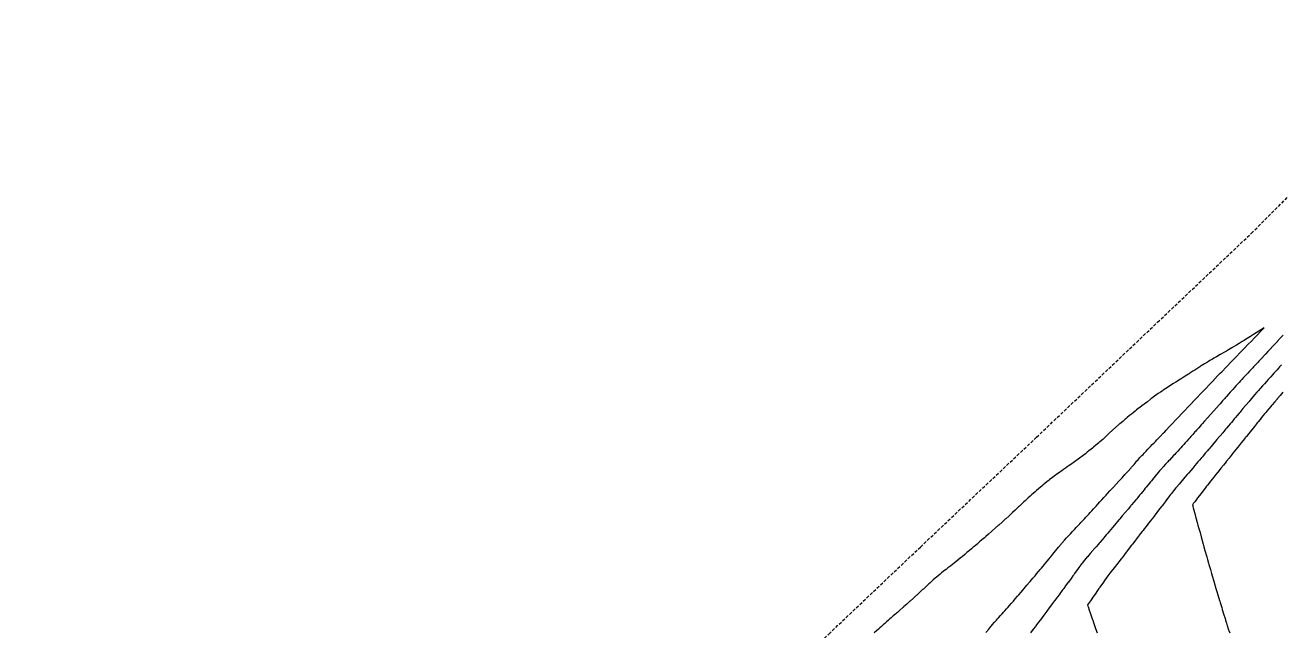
# Model space of a CAD drawing. Extents: x 6012137 to 6013842, y 2108997 to 2110704.
# Drawn here: x 6012976.9 to 6013175.3, y 2110028.9 to 2110124.6 of the extents above; entities that cross this region are included whole.
import ezdxf

# ---------------------------------------------------------------- set-up
doc = ezdxf.new("R2010")
doc.units = 0
doc.linetypes.add('HIDDENX2', pattern=[0.75, 0.5, -0.25])
doc.layers.get('0').update_dxf_attribs({"linetype": 'CONTINUOUS'})

msp = doc.modelspace()

# ---------------------------------------------------------------- linework, layer by layer
at = {"color": 6, "linetype": 'CONTINUOUS', "flags": 128}
for points in [[(6013172.42, 2110076.55), (6013172.66, 2110076.79), (6013172.62, 2110076.76), (6013170.93, 2110075.7), (6013170.48, 2110075.41), (6013169.68, 2110074.91), (6013169.49, 2110074.8), (6013169.18, 2110074.61), (6013168.68, 2110074.3), (6013168.25, 2110074.04), (6013167.68, 2110073.7), (6013167.62, 2110073.67), (6013167.52, 2110073.61), (6013166.99, 2110073.3), (6013166.68, 2110073.11), (6013166.36, 2110072.93), (6013165.79, 2110072.61), (6013165.72, 2110072.56), (6013165.68, 2110072.54), (6013165.09, 2110072.2), (6013164.68, 2110071.97), (6013164.45, 2110071.84), (6013164.06, 2110071.61), (6013163.82, 2110071.46), (6013163.68, 2110071.37), (6013163.2, 2110071.08), (6013162.68, 2110070.75), (6013162.59, 2110070.7), (6013162.46, 2110070.61), (6013161.99, 2110070.3), (6013161.68, 2110070.1), (6013161.38, 2110069.91), (6013160.91, 2110069.61), (6013160.77, 2110069.52), (6013160.68, 2110069.46), (6013160.16, 2110069.13), (6013159.68, 2110068.83), (6013159.54, 2110068.74), (6013159.32, 2110068.61), (6013158.93, 2110068.36), (6013158.68, 2110068.21), (6013158.31, 2110067.97), (6013157.72, 2110067.61), (6013157.7, 2110067.59), (6013157.68, 2110067.58), (6013157.1, 2110067.19), (6013156.68, 2110066.92), (6013156.5, 2110066.79), (6013156.24, 2110066.61), (6013155.91, 2110066.38), (6013155.68, 2110066.22), (6013155.33, 2110065.96), (6013154.84, 2110065.61), (6013154.75, 2110065.54), (6013154.68, 2110065.49), (6013154.18, 2110065.11), (6013153.68, 2110064.74), (6013153.61, 2110064.68), (6013153.51, 2110064.61), (6013153.05, 2110064.24), (6013152.68, 2110063.96), (6013152.49, 2110063.8), (6013152.24, 2110063.61), (6013151.93, 2110063.36), (6013151.68, 2110063.16), (6013151.38, 2110062.91), (6013151.01, 2110062.61), (6013150.83, 2110062.46), (6013150.68, 2110062.33), (6013150.29, 2110062), (6013149.83, 2110061.61), (6013149.75, 2110061.54), (6013149.68, 2110061.48), (6013148.69, 2110060.61), (6013148.68, 2110060.6), (6013148.16, 2110060.12), (6013147.68, 2110059.67), (6013147.65, 2110059.64), (6013147.61, 2110059.61), (6013147.12, 2110059.16), (6013146.68, 2110058.78), (6013146.59, 2110058.7), (6013146.49, 2110058.61), (6013146.05, 2110058.24), (6013145.68, 2110057.93), (6013145.51, 2110057.78), (6013145.3, 2110057.61), (6013144.95, 2110057.33), (6013144.68, 2110057.12), (6013144.39, 2110056.89), (6013144.03, 2110056.61), (6013143.83, 2110056.46), (6013143.68, 2110056.35), (6013143.25, 2110056.03), (6013142.68, 2110055.62), (6013142.67, 2110055.61), (6013142.66, 2110055.61), (6013142.09, 2110055.2), (6013141.68, 2110054.91), (6013141.5, 2110054.79), (6013141.25, 2110054.61), (6013140.92, 2110054.37), (6013140.68, 2110054.21), (6013140.33, 2110053.96), (6013139.83, 2110053.61), (6013139.74, 2110053.54), (6013139.68, 2110053.5), (6013139.17, 2110053.12), (6013138.68, 2110052.74), (6013138.61, 2110052.68), (6013138.51, 2110052.61), (6013138.05, 2110052.23), (6013137.68, 2110051.93), (6013137.5, 2110051.78), (6013137.3, 2110051.61), (6013136.96, 2110051.32), (6013136.68, 2110051.08), (6013136.43, 2110050.86), (6013136.15, 2110050.61), (6013135.9, 2110050.39), (6013135.68, 2110050.19), (6013135.37, 2110049.91), (6013135.04, 2110049.61), (6013134.85, 2110049.44), (6013134.68, 2110049.28), (6013134.33, 2110048.95), (6013133.97, 2110048.61), (6013133.82, 2110048.47), (6013133.68, 2110048.33), (6013133.31, 2110047.98), (6013132.9, 2110047.61), (6013132.79, 2110047.5), (6013132.68, 2110047.4), (6013132.27, 2110047.02), (6013131.81, 2110046.61), (6013131.74, 2110046.54), (6013131.68, 2110046.49), (6013131.22, 2110046.07), (6013130.7, 2110045.61), (6013130.69, 2110045.6), (6013130.68, 2110045.59), (6013130.16, 2110045.13), (6013129.68, 2110044.71), (6013129.63, 2110044.66), (6013129.57, 2110044.61), (6013129.09, 2110044.19), (6013128.68, 2110043.83), (6013128.56, 2110043.73), (6013128.43, 2110043.61), (6013128.03, 2110043.26), (6013127.68, 2110042.96), (6013127.49, 2110042.8), (6013127.27, 2110042.61), (6013126.95, 2110042.34), (6013126.68, 2110042.11), (6013126.41, 2110041.88), (6013126.1, 2110041.61), (6013125.87, 2110041.42), (6013125.68, 2110041.26), (6013125.33, 2110040.96), (6013124.9, 2110040.61), (6013124.78, 2110040.51), (6013124.68, 2110040.42), (6013124.23, 2110040.06), (6013123.68, 2110039.62), (6013123.68, 2110039.61), (6013123.67, 2110039.61), (6013123.11, 2110039.17), (6013122.68, 2110038.85), (6013122.54, 2110038.74), (6013122.37, 2110038.61), (6013121.98, 2110038.31), (6013121.68, 2110038.07), (6013121.43, 2110037.86), (6013121.13, 2110037.61), (6013120.88, 2110037.4), (6013120.68, 2110037.23), (6013120.35, 2110036.94), (6013119.98, 2110036.61), (6013119.82, 2110036.46), (6013119.68, 2110036.33), (6013119.3, 2110035.98), (6013118.9, 2110035.61), (6013118.79, 2110035.5), (6013118.68, 2110035.41), (6013118.26, 2110035.02), (6013117.8, 2110034.61), (6013117.74, 2110034.55), (6013117.68, 2110034.5), (6013117.21, 2110034.07), (6013116.69, 2110033.61), (6013116.69, 2110033.6), (6013116.68, 2110033.6), (6013116.16, 2110033.13), (6013115.68, 2110032.71), (6013115.63, 2110032.66), (6013115.57, 2110032.61), (6013115.1, 2110032.19), (6013114.68, 2110031.82), (6013114.57, 2110031.72), (6013114.44, 2110031.61), (6013114.04, 2110031.25), (6013113.68, 2110030.94), (6013113.51, 2110030.78), (6013113.31, 2110030.61), (6013112.97, 2110030.31), (6013112.68, 2110030.06), (6013112.44, 2110029.84), (6013112.17, 2110029.61), (6013111.91, 2110029.38), (6013111.68, 2110029.18), (6013111.38, 2110028.91), (6013111.03, 2110028.61)], [(6013128.68, 2110028.63), (6013129.11, 2110029.18), (6013129.46, 2110029.61), (6013129.56, 2110029.72), (6013129.68, 2110029.86), (6013130.03, 2110030.26), (6013130.34, 2110030.61), (6013130.5, 2110030.79), (6013130.68, 2110030.98), (6013130.98, 2110031.31), (6013131.25, 2110031.61), (6013131.45, 2110031.83), (6013131.68, 2110032.09), (6013131.92, 2110032.36), (6013132.13, 2110032.61), (6013132.39, 2110032.9), (6013132.68, 2110033.23), (6013132.86, 2110033.43), (6013133.01, 2110033.61), (6013133.32, 2110033.97), (6013133.68, 2110034.38), (6013133.78, 2110034.5), (6013133.87, 2110034.61), (6013134.24, 2110035.04), (6013134.68, 2110035.55), (6013134.71, 2110035.58), (6013134.73, 2110035.61), (6013135.16, 2110036.12), (6013135.58, 2110036.61), (6013135.63, 2110036.66), (6013135.68, 2110036.72), (6013136.08, 2110037.2), (6013136.43, 2110037.61), (6013136.54, 2110037.74), (6013136.68, 2110037.9), (6013137, 2110038.28), (6013137.27, 2110038.61), (6013137.46, 2110038.83), (6013137.68, 2110039.09), (6013137.92, 2110039.37), (6013138.11, 2110039.61), (6013138.37, 2110039.92), (6013138.68, 2110040.29), (6013138.82, 2110040.47), (6013138.93, 2110040.61), (6013139.27, 2110041.02), (6013139.68, 2110041.54), (6013139.71, 2110041.58), (6013139.73, 2110041.61), (6013140.15, 2110042.14), (6013140.54, 2110042.61), (6013140.6, 2110042.68), (6013140.68, 2110042.77), (6013141.07, 2110043.21), (6013141.43, 2110043.61), (6013141.55, 2110043.74), (6013141.68, 2110043.87), (6013142.04, 2110044.25), (6013142.37, 2110044.61), (6013142.52, 2110044.77), (6013142.68, 2110044.94), (6013143, 2110045.28), (6013143.31, 2110045.61), (6013143.49, 2110045.8), (6013143.68, 2110046.01), (6013143.97, 2110046.32), (6013144.23, 2110046.61), (6013144.45, 2110046.84), (6013144.68, 2110047.09), (6013144.93, 2110047.36), (6013145.15, 2110047.61), (6013145.41, 2110047.88), (6013145.68, 2110048.18), (6013145.88, 2110048.4), (6013146.07, 2110048.61), (6013146.36, 2110048.92), (6013146.68, 2110049.27), (6013146.84, 2110049.45), (6013146.99, 2110049.61), (6013147.32, 2110049.97), (6013147.68, 2110050.36), (6013147.8, 2110050.49), (6013147.9, 2110050.61), (6013148.27, 2110051.01), (6013148.68, 2110051.46), (6013148.82, 2110051.61), (6013149.68, 2110052.55), (6013149.71, 2110052.58), (6013149.73, 2110052.61), (6013150.18, 2110053.1), (6013150.64, 2110053.61), (6013150.66, 2110053.62), (6013150.68, 2110053.65), (6013151.14, 2110054.15), (6013151.55, 2110054.61), (6013151.61, 2110054.68), (6013151.68, 2110054.75), (6013152.08, 2110055.21), (6013152.43, 2110055.61), (6013152.54, 2110055.74), (6013152.68, 2110055.89), (6013153.01, 2110056.27), (6013153.32, 2110056.61), (6013153.5, 2110056.79), (6013153.68, 2110056.98), (6013153.99, 2110057.3), (6013154.28, 2110057.61), (6013154.48, 2110057.81), (6013154.68, 2110058.02), (6013154.96, 2110058.32), (6013155.24, 2110058.61), (6013155.45, 2110058.83), (6013155.68, 2110059.07), (6013155.94, 2110059.35), (6013156.19, 2110059.61), (6013156.68, 2110060.12), (6013156.92, 2110060.37), (6013157.14, 2110060.61), (6013157.68, 2110061.18), (6013157.89, 2110061.4), (6013158.09, 2110061.61), (6013158.68, 2110062.23), (6013158.86, 2110062.42), (6013159.04, 2110062.61), (6013159.68, 2110063.28), (6013159.84, 2110063.45), (6013159.99, 2110063.61), (6013160.68, 2110064.34), (6013160.81, 2110064.48), (6013160.94, 2110064.61), (6013161.68, 2110065.39), (6013161.79, 2110065.5), (6013161.89, 2110065.61), (6013162.68, 2110066.43), (6013162.76, 2110066.52), (6013162.84, 2110066.61), (6013163.68, 2110067.48), (6013163.74, 2110067.55), (6013163.8, 2110067.61), (6013164.68, 2110068.53), (6013164.72, 2110068.57), (6013164.75, 2110068.61), (6013165.39, 2110069.28), (6013165.68, 2110069.6), (6013165.68, 2110069.6), (6013165.69, 2110069.61), (6013165.92, 2110069.84), (6013166.62, 2110070.57), (6013167.46, 2110071.44), (6013168.21, 2110072.21), (6013168.89, 2110072.91), (6013169.51, 2110073.55), (6013170.08, 2110074.14), (6013170.61, 2110074.68), (6013171.1, 2110075.19), (6013171.56, 2110075.67), (6013172, 2110076.12), (6013172.42, 2110076.55)], [(6013175.63, 2110075.61), (6013175.17, 2110075.12), (6013174.7, 2110074.61), (6013174.69, 2110074.6), (6013174.68, 2110074.59), (6013174.2, 2110074.08), (6013173.76, 2110073.61), (6013173.72, 2110073.56), (6013173.68, 2110073.52), (6013173.24, 2110073.05), (6013172.83, 2110072.61), (6013172.76, 2110072.53), (6013172.68, 2110072.45), (6013172.27, 2110072.01), (6013171.9, 2110071.61), (6013171.79, 2110071.49), (6013171.68, 2110071.37), (6013171.31, 2110070.98), (6013170.96, 2110070.61), (6013170.83, 2110070.46), (6013170.68, 2110070.3), (6013170.34, 2110069.94), (6013170.03, 2110069.61), (6013169.86, 2110069.43), (6013169.68, 2110069.23), (6013169.38, 2110068.91), (6013169.09, 2110068.61), (6013168.89, 2110068.4), (6013168.68, 2110068.16), (6013168.41, 2110067.87), (6013168.17, 2110067.61), (6013167.94, 2110067.35), (6013167.68, 2110067.05), (6013167.47, 2110066.82), (6013167.28, 2110066.61), (6013167, 2110066.28), (6013166.68, 2110065.91), (6013166.54, 2110065.75), (6013166.41, 2110065.61), (6013166.07, 2110065.22), (6013165.68, 2110064.78), (6013165.6, 2110064.69), (6013165.52, 2110064.61), (6013165.12, 2110064.16), (6013164.68, 2110063.66), (6013164.65, 2110063.63), (6013164.63, 2110063.61), (6013164.18, 2110063.11), (6013163.73, 2110062.61), (6013163.71, 2110062.58), (6013163.68, 2110062.55), (6013163.23, 2110062.05), (6013162.83, 2110061.61), (6013162.76, 2110061.53), (6013162.68, 2110061.43), (6013162.29, 2110061), (6013161.94, 2110060.61), (6013161.82, 2110060.47), (6013161.68, 2110060.32), (6013161.34, 2110059.94), (6013161.04, 2110059.61), (6013160.87, 2110059.42), (6013160.68, 2110059.21), (6013160.4, 2110058.89), (6013160.14, 2110058.61), (6013159.92, 2110058.36), (6013159.68, 2110058.09), (6013159.45, 2110057.84), (6013159.24, 2110057.61), (6013158.97, 2110057.31), (6013158.68, 2110056.99), (6013158.5, 2110056.79), (6013158.33, 2110056.61), (6013158.02, 2110056.26), (6013157.68, 2110055.89), (6013157.54, 2110055.74), (6013157.42, 2110055.61), (6013157.06, 2110055.22), (6013156.68, 2110054.8), (6013156.59, 2110054.7), (6013156.51, 2110054.61), (6013156.12, 2110054.17), (6013155.68, 2110053.65), (6013155.66, 2110053.63), (6013155.64, 2110053.61), (6013155.21, 2110053.08), (6013154.82, 2110052.61), (6013154.76, 2110052.53), (6013154.68, 2110052.43), (6013154.31, 2110051.98), (6013154.01, 2110051.61), (6013153.86, 2110051.42), (6013153.68, 2110051.2), (6013153.41, 2110050.88), (6013153.19, 2110050.61), (6013152.96, 2110050.33), (6013152.68, 2110049.99), (6013152.5, 2110049.78), (6013152.35, 2110049.61), (6013152.05, 2110049.24), (6013151.68, 2110048.8), (6013151.59, 2110048.69), (6013151.52, 2110048.61), (6013151.14, 2110048.15), (6013150.68, 2110047.61), (6013150.68, 2110047.61), (6013150.68, 2110047.61), (6013150.22, 2110047.06), (6013149.84, 2110046.61), (6013149.77, 2110046.52), (6013149.68, 2110046.42), (6013148.99, 2110045.61), (6013148.68, 2110045.23), (6013148.39, 2110044.89), (6013148.15, 2110044.61), (6013147.94, 2110044.35), (6013147.68, 2110044.05), (6013147.48, 2110043.81), (6013147.3, 2110043.61), (6013147.02, 2110043.27), (6013146.68, 2110042.88), (6013146.55, 2110042.73), (6013146.44, 2110042.61), (6013146.09, 2110042.2), (6013145.68, 2110041.74), (6013145.62, 2110041.67), (6013145.56, 2110041.61), (6013145.15, 2110041.13), (6013144.7, 2110040.61), (6013144.69, 2110040.59), (6013144.68, 2110040.58), (6013144.24, 2110040.05), (6013143.89, 2110039.61), (6013143.8, 2110039.49), (6013143.68, 2110039.33), (6013143.37, 2110038.92), (6013143.14, 2110038.61), (6013142.95, 2110038.34), (6013142.68, 2110037.95), (6013142.54, 2110037.75), (6013142.43, 2110037.61), (6013142.12, 2110037.17), (6013141.71, 2110036.61), (6013141.7, 2110036.59), (6013141.68, 2110036.57), (6013141.27, 2110036.01), (6013140.97, 2110035.61), (6013140.85, 2110035.44), (6013140.68, 2110035.21), (6013140.42, 2110034.87), (6013140.23, 2110034.61), (6013139.99, 2110034.29), (6013139.68, 2110033.87), (6013139.57, 2110033.72), (6013139.48, 2110033.61), (6013139.14, 2110033.15), (6013138.74, 2110032.61), (6013138.71, 2110032.57), (6013138.68, 2110032.53), (6013138.28, 2110032), (6013137.99, 2110031.61), (6013137.86, 2110031.43), (6013137.68, 2110031.19), (6013137.43, 2110030.86), (6013137.24, 2110030.61), (6013137, 2110030.29), (6013136.68, 2110029.86), (6013136.57, 2110029.71), (6013136.49, 2110029.61), (6013136.14, 2110029.15), (6013135.73, 2110028.61)], [(6013175.36, 2110070.93), (6013175.07, 2110070.61), (6013174.89, 2110070.4), (6013174.68, 2110070.16), (6013174.42, 2110069.87), (6013174.18, 2110069.61), (6013173.95, 2110069.34), (6013173.68, 2110069.04), (6013173.47, 2110068.81), (6013173.29, 2110068.61), (6013173, 2110068.28), (6013172.68, 2110067.92), (6013172.53, 2110067.76), (6013172.39, 2110067.61), (6013172.06, 2110067.23), (6013171.68, 2110066.81), (6013171.58, 2110066.7), (6013171.5, 2110066.61), (6013171.11, 2110066.17), (6013170.68, 2110065.67), (6013170.65, 2110065.64), (6013170.62, 2110065.61), (6013170.19, 2110065.1), (6013169.77, 2110064.61), (6013169.73, 2110064.56), (6013169.68, 2110064.5), (6013169.27, 2110064.01), (6013168.94, 2110063.61), (6013168.82, 2110063.47), (6013168.68, 2110063.3), (6013168.37, 2110062.92), (6013168.1, 2110062.61), (6013167.91, 2110062.38), (6013167.68, 2110062.1), (6013167.45, 2110061.83), (6013167.26, 2110061.61), (6013166.99, 2110061.29), (6013166.68, 2110060.92), (6013166.54, 2110060.75), (6013166.41, 2110060.61), (6013166.08, 2110060.21), (6013165.68, 2110059.74), (6013165.62, 2110059.67), (6013165.57, 2110059.61), (6013165.16, 2110059.13), (6013164.72, 2110058.61), (6013164.7, 2110058.58), (6013164.68, 2110058.56), (6013164.24, 2110058.04), (6013163.88, 2110057.61), (6013163.79, 2110057.5), (6013163.68, 2110057.37), (6013163.33, 2110056.96), (6013163.03, 2110056.61), (6013162.87, 2110056.42), (6013162.68, 2110056.19), (6013162.41, 2110055.87), (6013162.18, 2110055.61), (6013161.95, 2110055.33), (6013161.68, 2110055.01), (6013161.5, 2110054.79), (6013161.34, 2110054.61), (6013161.04, 2110054.25), (6013160.68, 2110053.83), (6013160.58, 2110053.71), (6013160.48, 2110053.61), (6013160.11, 2110053.17), (6013159.68, 2110052.67), (6013159.65, 2110052.64), (6013159.63, 2110052.61), (6013159.19, 2110052.09), (6013158.78, 2110051.61), (6013158.74, 2110051.55), (6013158.68, 2110051.48), (6013158.29, 2110051), (6013157.98, 2110050.61), (6013157.85, 2110050.43), (6013157.68, 2110050.21), (6013157.42, 2110049.86), (6013157.23, 2110049.61), (6013156.99, 2110049.3), (6013156.68, 2110048.89), (6013156.56, 2110048.73), (6013156.46, 2110048.61), (6013156.12, 2110048.16), (6013155.69, 2110047.61), (6013155.69, 2110047.6), (6013155.68, 2110047.59), (6013155.25, 2110047.04), (6013154.92, 2110046.61), (6013154.81, 2110046.47), (6013154.68, 2110046.3), (6013154.38, 2110045.91), (6013154.14, 2110045.61), (6013153.94, 2110045.35), (6013153.68, 2110045.01), (6013153.5, 2110044.78), (6013153.36, 2110044.61), (6013153.07, 2110044.22), (6013152.68, 2110043.72), (6013152.63, 2110043.66), (6013152.59, 2110043.61), (6013152.19, 2110043.09), (6013151.82, 2110042.61), (6013151.76, 2110042.53), (6013151.68, 2110042.42), (6013151.32, 2110041.96), (6013151.05, 2110041.61), (6013150.89, 2110041.4), (6013150.68, 2110041.12), (6013150.46, 2110040.83), (6013150.28, 2110040.61), (6013150.02, 2110040.27), (6013149.68, 2110039.81), (6013149.52, 2110039.61), (6013148.93, 2110038.86), (6013148.74, 2110038.61), (6013148.68, 2110038.53), (6013148.27, 2110038.02), (6013147.95, 2110037.61), (6013147.68, 2110037.23), (6013147.42, 2110036.86), (6013147.24, 2110036.61), (6013146.68, 2110035.8), (6013146.6, 2110035.69), (6013146.54, 2110035.61), (6013146.22, 2110035.14), (6013146.03, 2110034.87), (6013145.76, 2110034.49), (6013145.56, 2110034.2), (6013145.4, 2110033.98), (6013145.28, 2110033.8), (6013145.18, 2110033.66), (6013144.72, 2110033), (6013144.79, 2110032.79), (6013144.81, 2110032.74), (6013144.86, 2110032.61), (6013144.95, 2110032.34), (6013145.2, 2110031.61), (6013145.48, 2110030.81), (6013145.55, 2110030.61), (6013145.68, 2110030.22), (6013145.89, 2110029.61), (6013146, 2110029.28), (6013146.24, 2110028.61)], [(6013175.59, 2110066.61), (6013175.17, 2110066.11), (6013174.74, 2110065.61), (6013174.71, 2110065.57), (6013174.68, 2110065.53), (6013174.25, 2110065.03), (6013173.89, 2110064.61), (6013173.79, 2110064.49), (6013173.68, 2110064.36), (6013173.33, 2110063.95), (6013173.04, 2110063.61), (6013172.88, 2110063.41), (6013172.68, 2110063.17), (6013172.42, 2110062.86), (6013172.22, 2110062.61), (6013171.98, 2110062.31), (6013171.68, 2110061.93), (6013171.54, 2110061.75), (6013171.42, 2110061.61), (6013171.09, 2110061.19), (6013170.68, 2110060.68), (6013170.65, 2110060.64), (6013170.62, 2110060.61), (6013170.2, 2110060.08), (6013169.82, 2110059.61), (6013169.76, 2110059.53), (6013169.68, 2110059.43), (6013169.31, 2110058.98), (6013169.01, 2110058.61), (6013168.86, 2110058.42), (6013168.68, 2110058.19), (6013168.42, 2110057.87), (6013168.21, 2110057.61), (6013167.97, 2110057.31), (6013167.68, 2110056.95), (6013167.53, 2110056.76), (6013167.41, 2110056.61), (6013167.08, 2110056.2), (6013166.68, 2110055.7), (6013166.64, 2110055.65), (6013166.61, 2110055.61), (6013166.19, 2110055.09), (6013165.81, 2110054.61), (6013165.68, 2110054.44), (6013165.31, 2110053.98), (6013165.02, 2110053.61), (6013164.68, 2110053.18), (6013164.43, 2110052.86), (6013164.23, 2110052.61), (6013163.68, 2110051.9), (6013163.55, 2110051.74), (6013163.44, 2110051.61), (6013162.68, 2110050.62), (6013162.67, 2110050.61), (6013162.67, 2110050.61), (6013162.11, 2110049.9), (6013161.92, 2110049.66), (6013161.66, 2110049.31), (6013161.54, 2110049.15), (6013161.46, 2110049.05), (6013161.42, 2110048.99), (6013161.38, 2110048.94), (6013161.36, 2110048.91), (6013161.34, 2110048.88), (6013161.32, 2110048.86), (6013161.31, 2110048.84), (6013161.31, 2110048.84), (6013161.31, 2110048.84), (6013161.34, 2110048.72), (6013161.35, 2110048.7), (6013161.36, 2110048.66), (6013161.38, 2110048.57), (6013161.44, 2110048.36), (6013161.64, 2110047.61), (6013161.68, 2110047.45), (6013161.86, 2110046.78), (6013161.91, 2110046.61), (6013162.07, 2110046), (6013162.17, 2110045.61), (6013162.28, 2110045.21), (6013162.45, 2110044.61), (6013162.5, 2110044.42), (6013162.68, 2110043.76), (6013162.72, 2110043.61), (6013162.74, 2110043.55), (6013163, 2110042.61), (6013163.12, 2110042.17), (6013163.28, 2110041.61), (6013163.51, 2110040.77), (6013163.56, 2110040.61), (6013163.68, 2110040.19), (6013163.85, 2110039.61), (6013163.91, 2110039.37), (6013164.13, 2110038.61), (6013164.32, 2110037.97), (6013164.42, 2110037.61), (6013164.68, 2110036.74), (6013164.72, 2110036.61), (6013164.73, 2110036.55), (6013165.01, 2110035.61), (6013165.16, 2110035.13), (6013165.31, 2110034.61), (6013165.59, 2110033.7), (6013165.61, 2110033.61), (6013165.68, 2110033.39), (6013165.92, 2110032.61), (6013166.02, 2110032.27), (6013166.22, 2110031.61), (6013166.46, 2110030.83), (6013166.53, 2110030.61), (6013166.68, 2110030.1), (6013166.8, 2110029.72), (6013166.82, 2110029.65), (6013166.83, 2110029.61), (6013166.92, 2110029.31), (6013166.93, 2110029.29), (6013166.93, 2110029.27), (6013166.94, 2110029.26), (6013166.95, 2110029.24), (6013166.96, 2110029.21), (6013166.97, 2110029.18), (6013166.99, 2110029.13), (6013167.02, 2110029.05), (6013167.05, 2110028.98), (6013167.2, 2110028.61)]]:
    msp.add_lwpolyline(points, dxfattribs=at)
at = {"color": 2, "linetype": 'HIDDENX2'}
msp.add_polyline3d([(6012976.88, 2109907.69, 7.9), (6012995.11, 2109925.12, 7.94), (6013013.37, 2109942.35, 7.95), (6013031.49, 2109959.61, 8.05), (6013049.5, 2109976.71, 8.05), (6013067.73, 2109994.03, 7.89), (6013085.73, 2110011.19, 7.81), (6013103.85, 2110028.4, 7.77), (6013118.32, 2110042.15, 7.67), (6013136.68, 2110059.5, 7.44), (6013155.8, 2110077.67, 7.49), (6013170.62, 2110091.72, 7.75), (6013203.68, 2110124.61, 7.91)], dxfattribs=at)

doc.saveas('drawing.dxf')
